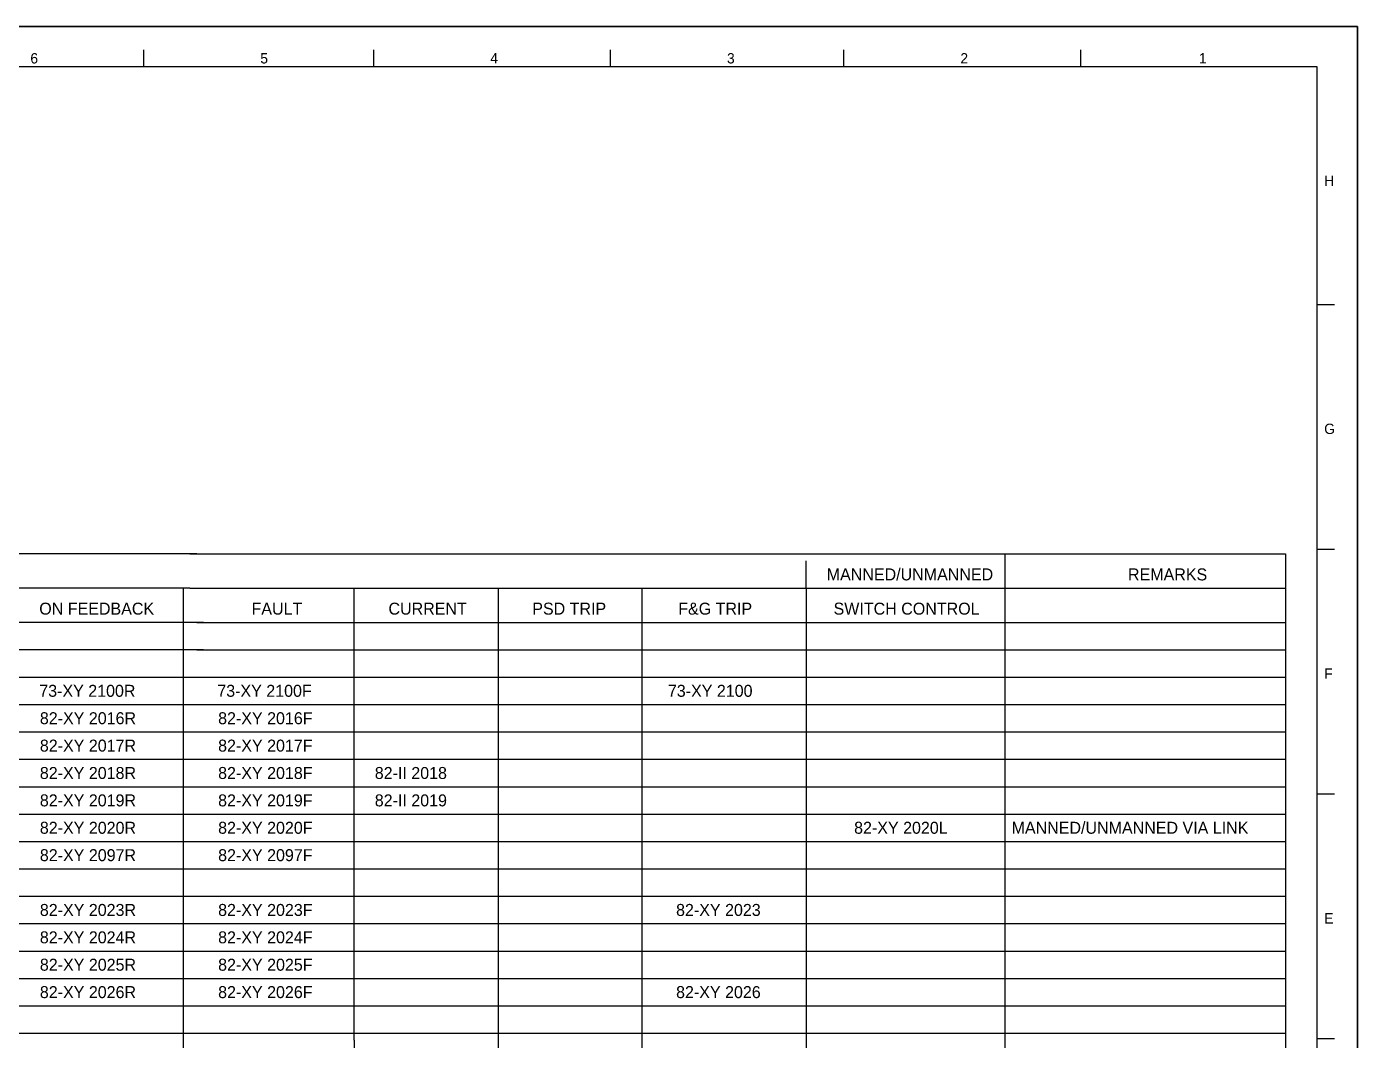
# Model space of a CAD drawing. Extents: x 0 to 841, y 0 to 594.
# Drawn here: x 452.3 to 841, y 297.9 to 594 of the extents above; entities that cross this region are included whole.
import ezdxf

# ---------------------------------------------------------------- set-up
doc = ezdxf.new("R2010")
doc.units = 0
for name, color, linetype in [('01-LIN-025-A', 7, 'Continuous'), ('09-LIN-050-B', 7, 'Continuous'), ('12-LIN-100-A', 7, 'Continuous')]:
    doc.layers.add(name, color=color, linetype=linetype)

msp = doc.modelspace()

# ---------------------------------------------------------------- linework, layer by layer
at = {"layer": '01-LIN-025-A'}
for p, q in [((486.46, 587.26), (486.46, 582.23)), ((553.61, 587.26), (553.61, 582.23)), ((622.78, 587.26), (622.78, 582.23)), ((690.94, 587.26), (690.94, 582.23)), ((760.1, 587.26), (760.1, 582.23)), ((829.26, 582.23), (10.33, 582.23)), ((829.26, 112.01), (829.26, 582.23)), ((834.27, 512.76), (829.26, 512.76)), ((834.27, 441.28), (829.26, 441.28)), ((834.27, 369.8), (829.26, 369.8)), ((834.27, 298.32), (829.26, 298.32))]:
    msp.add_line(p, q, dxfattribs=at)
at = {"layer": '09-LIN-050-B'}
msp.add_lwpolyline([(0, 0), (841, 0), (841, 594), (0, 594)], close=True, dxfattribs=at)
at = {"layer": '12-LIN-100-A'}
for p, q in [((502, 440), (100, 440)), ((500, 440), (552, 440)), ((552, 440), (610, 440)), ((610, 440), (680, 440)), ((680, 440), (738, 440)), ((738, 440), (738, 180)), ((738, 440), (820, 440)), ((820, 440), (820, 412)), ((680, 430), (680, 438)), ((500, 430), (136, 430)), ((498, 430), (498, 180)), ((500, 430), (552, 430)), ((548, 298), (548, 430)), ((552, 430), (610, 430)), ((590, 430), (590, 180)), ((610, 430), (680, 430)), ((632, 430), (632, 180)), ((680, 430), (738, 430)), ((680, 430), (680, 180)), ((738, 430), (820, 430)), ((504, 420), (100, 420)), ((502, 420), (552, 420)), ((552, 420), (610, 420)), ((610, 420), (680, 420)), ((680, 420), (738, 420)), ((738, 420), (820, 420)), ((504, 412), (158, 412)), ((502, 412), (552, 412)), ((552, 412), (680, 412)), ((680, 412), (738, 412)), ((738, 412), (820, 412)), ((820, 412), (820, 180)), ((242, 404), (502, 404)), ((502, 404), (552, 404)), ((552, 404), (680, 404)), ((680, 404), (738, 404)), ((738, 404), (820, 404)), ((242, 396), (502, 396)), ((502, 396), (552, 396)), ((552, 396), (680, 396)), ((680, 396), (738, 396)), ((738, 396), (820, 396)), ((242, 388), (502, 388)), ((502, 388), (552, 388)), ((552, 388), (680, 388)), ((680, 388), (738, 388)), ((738, 388), (820, 388)), ((242, 380), (502, 380)), ((502, 380), (552, 380)), ((552, 380), (680, 380)), ((680, 380), (738, 380)), ((738, 380), (820, 380)), ((240, 372), (502, 372)), ((502, 372), (552, 372)), ((552, 372), (680, 372)), ((680, 372), (738, 372)), ((738, 372), (820, 372)), ((238, 364), (502, 364)), ((502, 364), (552, 364)), ((552, 364), (680, 364)), ((640, 364), (640, 364)), ((640, 364), (640, 364)), ((680, 364), (738, 364)), ((738, 364), (820, 364)), ((240, 356), (502, 356)), ((502, 356), (552, 356)), ((552, 356), (680, 356)), ((680, 356), (738, 356)), ((738, 356), (820, 356)), ((240, 348), (502, 348)), ((502, 348), (552, 348)), ((552, 348), (680, 348)), ((624, 348), (624, 348)), ((680, 348), (738, 348)), ((738, 348), (820, 348)), ((240, 340), (502, 340)), ((502, 340), (552, 340)), ((552, 340), (680, 340)), ((680, 340), (738, 340)), ((738, 340), (820, 340)), ((240, 332), (502, 332)), ((502, 332), (552, 332)), ((552, 332), (680, 332)), ((680, 332), (738, 332)), ((738, 332), (820, 332)), ((238, 324), (502, 324)), ((502, 324), (552, 324)), ((552, 324), (680, 324)), ((680, 324), (738, 324)), ((738, 324), (738, 324)), ((738, 324), (820, 324)), ((240, 316), (502, 316)), ((502, 316), (552, 316)), ((550, 316), (680, 316)), ((680, 316), (738, 316)), ((738, 316), (820, 316)), ((240, 308), (502, 308)), ((502, 308), (552, 308)), ((552, 308), (680, 308)), ((680, 308), (738, 308)), ((738, 308), (820, 308)), ((240, 300), (502, 300)), ((502, 300), (552, 300)), ((552, 300), (680, 300)), ((680, 300), (738, 300)), ((738, 300), (820, 300)), ((548, 298), (548, 180))]:
    msp.add_line(p, q, dxfattribs=at)
msp.add_lwpolyline([(0, 594), (841, 594), (841, 0), (0, 0)], close=True, dxfattribs=at)

# ---------------------------------------------------------------- texts
at = {"layer": '01-LIN-025-A'}
for s, p in [('6', (453.4, 583.23)), ('5', (520.56, 583.23)), ('4', (587.72, 583.23)), ('3', (656.88, 583.23)), ('2', (725.04, 583.23)), ('1', (794.71, 583.23)), ('H', (831.31, 547.49)), ('G', (831.31, 475.01)), ('F', (831.31, 403.53)), ('E', (831.31, 332.04))]:
    msp.add_text(s, height=3.02, dxfattribs=at).set_placement(p)
at = {"layer": '12-LIN-100-A'}
for s, p in [('MANNED/UNMANNED', (686, 432.25)), ('REMARKS', (774, 432.25)), ('ON FEEDBACK', (456, 422.25)), ('FAULT', (518, 422.25)), ('CURRENT', (558, 422.25)), ('PSD TRIP', (600, 422.25)), ('F&G TRIP', (642.64, 422.25)), ('SWITCH CONTROL', (688, 422.25)), ('73-XY 2100R', (456, 398.25)), ('73-XY 2100F', (508, 398.25)), ('73-XY 2100', (639.61, 398.25)), ('82-XY 2016R', (456.17, 390.25)), ('82-XY 2016F', (508.24, 390.25)), ('82-XY 2017R', (456.17, 382.25)), ('82-XY 2017F', (508.24, 382.25)), ('82-XY 2018R', (456.17, 374.25)), ('82-XY 2018F', (508.24, 374.25)), ('82-II 2018', (554, 374.25)), ('82-XY 2019R', (456.17, 366.25)), ('82-XY 2019F', (508.24, 366.25)), ('82-II 2019', (554, 366.25)), ('82-XY 2020R', (456.17, 358.25)), ('82-XY 2020F', (508.24, 358.25)), ('82-XY 2020L', (694, 358.25)), ('MANNED/UNMANNED VIA LINK', (740, 358.25)), ('82-XY 2097R', (456.17, 350.25)), ('82-XY 2097F', (508.24, 350.25)), ('82-XY 2023R', (456.17, 334.25)), ('82-XY 2023F', (508.24, 334.25)), ('82-XY 2023', (642, 334.25)), ('82-XY 2024R', (456.17, 326.25)), ('82-XY 2024F', (508.24, 326.25)), ('82-XY 2025R', (456.17, 318.25)), ('82-XY 2025F', (508.24, 318.25)), ('82-XY 2026R', (456.17, 310.25)), ('82-XY 2026F', (508.24, 310.25)), ('82-XY 2026', (642, 310.25))]:
    msp.add_text(s, height=3.5, dxfattribs=at).set_placement(p)

doc.saveas('drawing.dxf')
